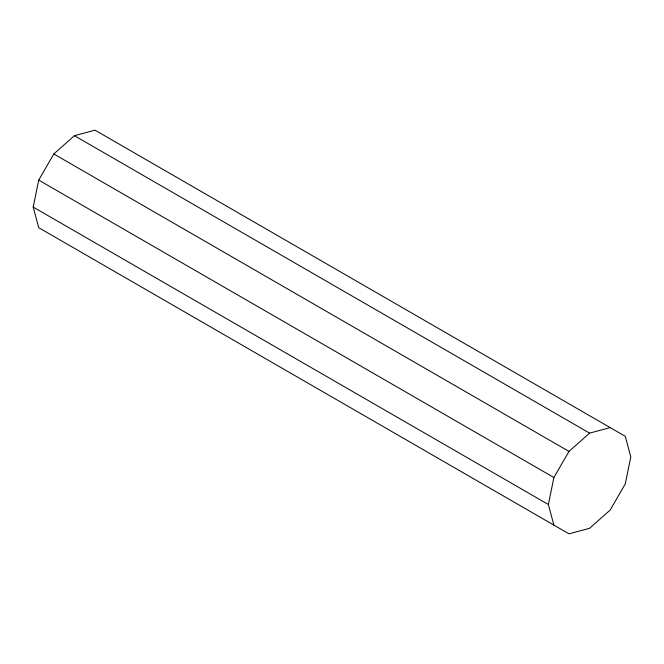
<?xml version="1.0" encoding="UTF-8"?>
<svg xmlns="http://www.w3.org/2000/svg" width="664" height="664" viewBox="0 0 664 664"><rect width="100%" height="100%" fill="white"/><g stroke="black" fill="none" stroke-linecap="round" stroke-linejoin="round"><path stroke-width="1" d="M33.2 207.077L38.719 180.093L53.809 153.965L74.418 135.697L95.018 130.169L625.28 436.314L630.8 456.923L625.28 483.907L610.191 510.035L589.582 528.303L568.982 533.831L38.719 227.686L33.2 207.077L548.373 504.507L553.892 525.116M548.373 504.507L553.892 477.524L568.982 451.395L589.582 433.127L610.191 427.608M74.418 135.697L589.582 433.127M53.809 153.965L568.982 451.395M38.719 180.093L553.892 477.524"/></g></svg>
